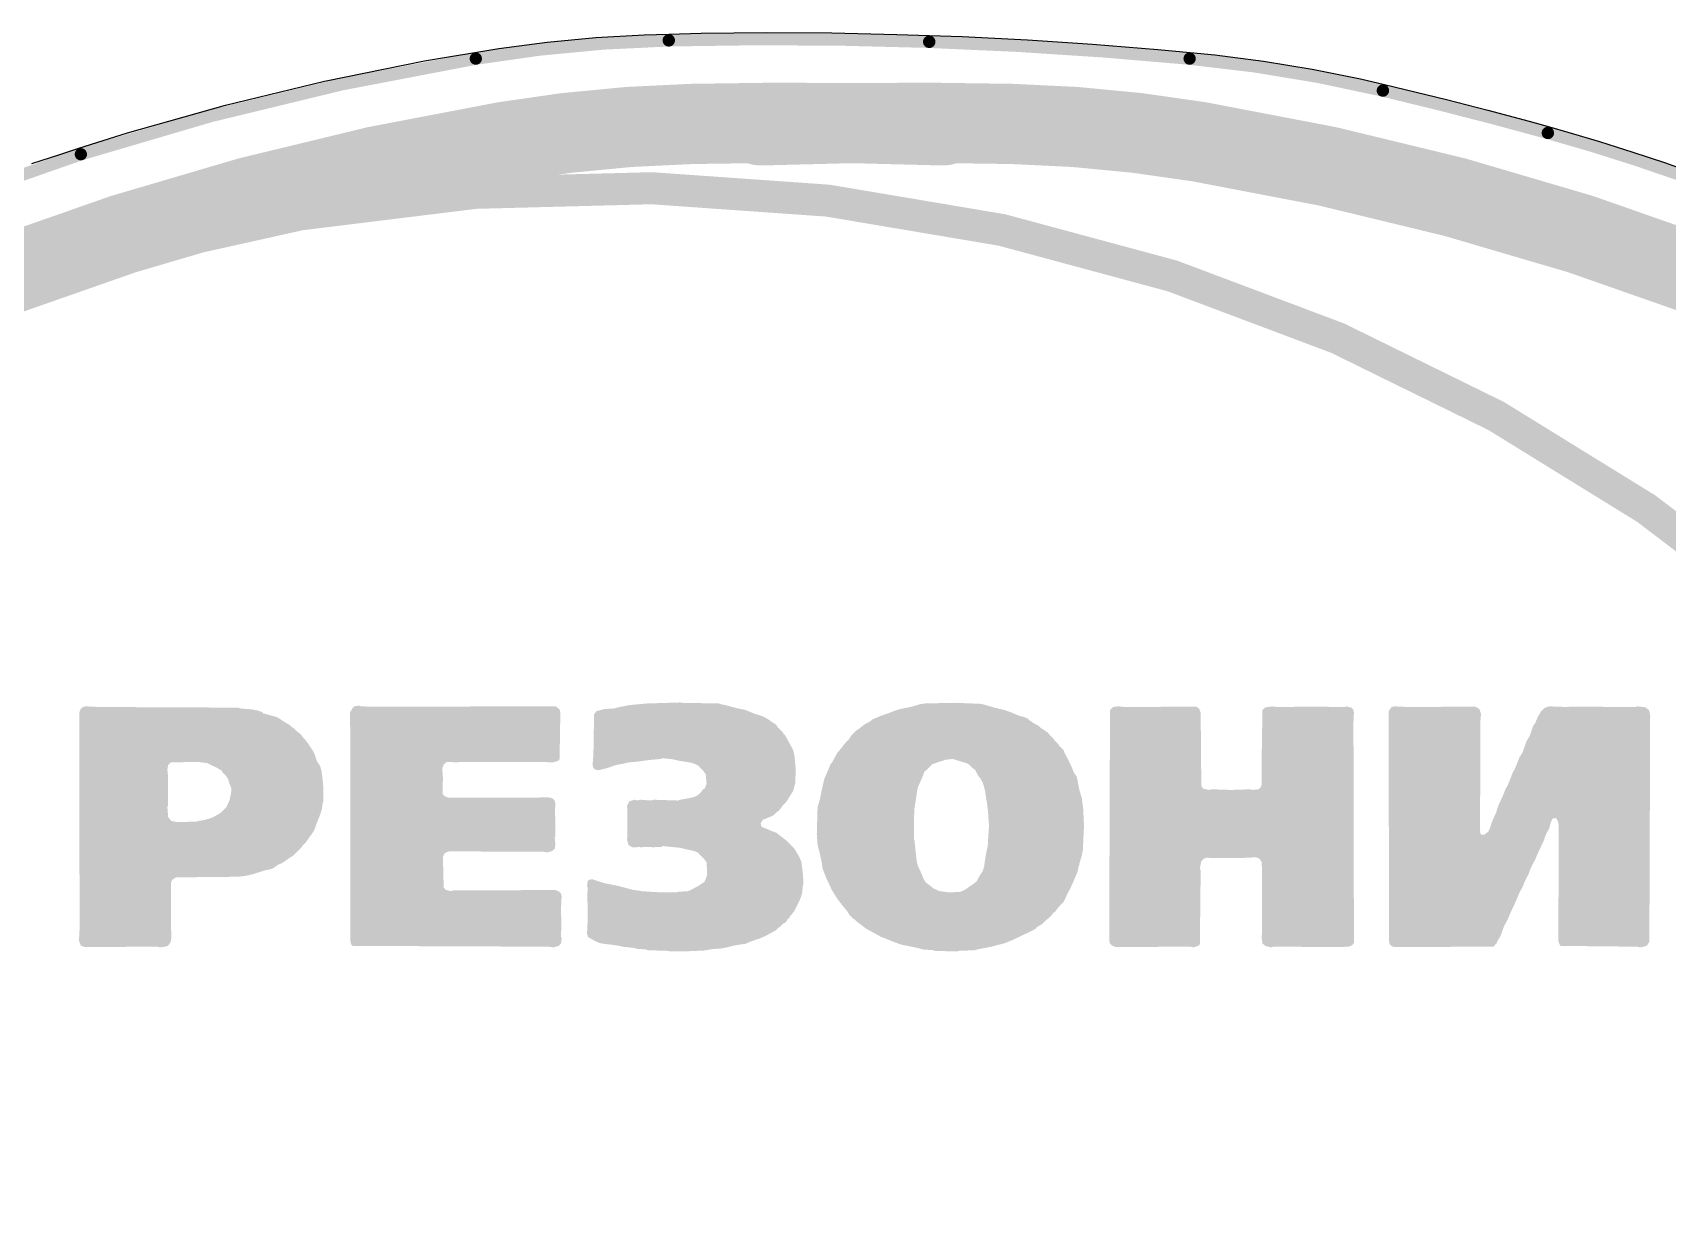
# Model space of a CAD drawing. Header units: inches. Extents: x -26.6 to 26.5, y -26.3 to 21.9.
# Drawn here: x -5.11 to 5.08, y 14.59 to 21.87 of the extents above; entities that cross this region are included whole.
import ezdxf

# ---------------------------------------------------------------- set-up
doc = ezdxf.new("R2010")
doc.units = ezdxf.units.IN
for name, color, linetype in [('Bottom 3D Body', 56, 'Continuous'), ('Bottom Component Outline', 76, 'Continuous'), ('Bottom Layer', 5, 'Continuous'), ('Bottom Overlay', 54, 'Continuous'), ('Mechanical 4', 56, 'Continuous'), ('Top Layer', 1, 'Continuous'), ('Top Overlay', 2, 'Continuous'), ('Top Solder', 216, 'Continuous')]:
    doc.layers.add(name, color=color, linetype=linetype)

# ---------------------------------------------------------------- blocks, each defined once
blk = doc.blocks.new('L_KLS5_CR2032_03_B_16')
at = {"layer": 'Bottom 3D Body'}
blk.add_lwpolyline([(-10.912, 3.3, 0.1, 0.1, -6.761271), (-10.912, -3.3, 0.1, 0.1, 0)], format="xyseb", dxfattribs=at)
at = {"layer": 'Bottom Component Outline'}
blk.add_lwpolyline([(-10.912, 3.3, 0.1, 0.1, -6.761271), (-10.912, -3.3, 0.1, 0.1, 0)], format="xyseb", dxfattribs=at)
at = {"layer": 'Bottom Overlay'}
blk.add_lwpolyline([(-10.912, 3.3, 0.2, 0.2, -6.761271), (-10.912, -3.3, 0.2, 0.2, 0)], format="xyseb", dxfattribs=at)

msp = doc.modelspace()

# ---------------------------------------------------------------- hatches: boundary and pattern name
at = {"layer": 'Top Solder'}
h = msp.add_hatch(color=216, dxfattribs=at)
h.paths.add_polyline_path([(-4.693, 17.664), (-3.825, 17.66), (-3.812, 17.655), (-3.74, 17.649), (-3.714, 17.644), (-3.696, 17.64), (-3.674, 17.631), (-3.668, 17.624), (-3.637, 17.616), (-3.62, 17.611), (-3.595, 17.605), (-3.574, 17.596), (-3.558, 17.585), (-3.532, 17.568), (-3.501, 17.55), (-3.488, 17.537), (-3.479, 17.533), (-3.458, 17.511), (-3.449, 17.506), (-3.44, 17.497), (-3.438, 17.495), (-3.425, 17.482), (-3.42, 17.473), (-3.403, 17.456), (-3.398, 17.447), (-3.39, 17.438), (-3.385, 17.43), (-3.357, 17.388), (-3.346, 17.364), (-3.341, 17.346), (-3.333, 17.324), (-3.315, 17.298), (-3.306, 17.268), (-3.3, 17.226), (-3.295, 17.173), (-3.293, 17.079), (-3.298, 17.066), (-3.304, 17.024), (-3.309, 17.007), (-3.322, 16.972), (-3.337, 16.935), (-3.352, 16.893), (-3.37, 16.867), (-3.385, 16.847), (-3.39, 16.838), (-3.409, 16.814), (-3.425, 16.799), (-3.429, 16.79), (-3.484, 16.735), (-3.493, 16.731), (-3.55, 16.692), (-3.571, 16.683), (-3.58, 16.678), (-3.611, 16.657), (-3.635, 16.65), (-3.657, 16.646), (-3.733, 16.622), (-3.762, 16.615), (-3.784, 16.611), (-3.823, 16.606), (-4.213, 16.602), (-4.237, 16.586), (-4.244, 16.567), (-4.242, 16.219), (-4.246, 16.197), (-4.263, 16.175), (-4.281, 16.17), (-4.312, 16.166), (-4.329, 16.17), (-4.782, 16.168), (-4.804, 16.177), (-4.809, 16.186), (-4.817, 16.208), (-4.813, 16.278), (-4.815, 17.629), (-4.807, 17.651), (-4.793, 17.664), (-4.776, 17.668)])
h.paths.add_polyline_path([(-4.093, 17.322), (-4.097, 17.322), (-4.246, 17.318), (-4.261, 17.303), (-4.266, 17.272), (-4.261, 17.228), (-4.263, 17.073), (-4.261, 17.053), (-4.266, 17.04), (-4.261, 16.978), (-4.242, 16.954), (-4.206, 16.946), (-4.084, 16.95), (-4.071, 16.954), (-4.04, 16.959), (-4.005, 16.968), (-3.983, 16.976), (-3.935, 17.003), (-3.898, 17.04), (-3.88, 17.079), (-3.874, 17.103), (-3.869, 17.13), (-3.867, 17.154), (-3.871, 17.167), (-3.88, 17.189), (-3.887, 17.213), (-3.902, 17.237), (-3.924, 17.259), (-3.928, 17.268), (-3.961, 17.287), (-4.018, 17.314), (-4.06, 17.32)], flags=0)
for points in [[(-3.059, 17.668), (-2.995, 17.666), (-1.846, 17.668), (-1.822, 17.649), (-1.817, 17.631), (-1.822, 17.338), (-1.833, 17.327), (-1.868, 17.318), (-1.925, 17.322), (-2.483, 17.32), (-2.525, 17.322), (-2.533, 17.314), (-2.542, 17.309), (-2.553, 17.281), (-2.549, 17.224), (-2.551, 17.121), (-2.538, 17.108), (-2.516, 17.099), (-1.986, 17.099), (-1.896, 17.101), (-1.874, 17.097), (-1.857, 17.088), (-1.848, 17.066), (-1.85, 17.029), (-1.848, 16.86), (-1.852, 16.847), (-1.848, 16.803), (-1.852, 16.781), (-1.868, 16.766), (-1.903, 16.757), (-1.92, 16.762), (-2.509, 16.764), (-2.527, 16.759), (-2.533, 16.753), (-2.54, 16.751), (-2.549, 16.729), (-2.544, 16.54), (-2.533, 16.525), (-2.498, 16.516), (-2.485, 16.521), (-1.848, 16.523), (-1.826, 16.514), (-1.813, 16.501), (-1.809, 16.484), (-1.813, 16.413), (-1.811, 16.306), (-1.813, 16.234), (-1.809, 16.221), (-1.813, 16.19), (-1.828, 16.175), (-1.859, 16.166), (-1.89, 16.17), (-3.112, 16.175), (-3.122, 16.186), (-3.127, 16.216), (-3.125, 16.262), (-3.127, 17.631), (-3.109, 17.662), (-3.103, 17.668), (-3.072, 17.673)], [(-1.062, 17.69), (-0.83, 17.686), (-0.816, 17.681), (-0.784, 17.675), (-0.746, 17.664), (-0.711, 17.655), (-0.679, 17.649), (-0.661, 17.644), (-0.639, 17.635), (-0.602, 17.62), (-0.571, 17.611), (-0.549, 17.603), (-0.519, 17.585), (-0.488, 17.563), (-0.479, 17.559), (-0.468, 17.548), (-0.464, 17.539), (-0.429, 17.504), (-0.425, 17.495), (-0.416, 17.487), (-0.411, 17.478), (-0.385, 17.43), (-0.368, 17.399), (-0.359, 17.368), (-0.35, 17.272), (-0.354, 17.184), (-0.359, 17.171), (-0.365, 17.143), (-0.409, 17.073), (-0.433, 17.049), (-0.438, 17.04), (-0.446, 17.031), (-0.451, 17.022), (-0.457, 17.016), (-0.466, 17.011), (-0.488, 16.989), (-0.497, 16.985), (-0.527, 16.972), (-0.556, 16.961), (-0.569, 16.939), (-0.565, 16.922), (-0.558, 16.915), (-0.53, 16.904), (-0.506, 16.893), (-0.47, 16.88), (-0.446, 16.86), (-0.431, 16.849), (-0.407, 16.83), (-0.359, 16.781), (-0.354, 16.773), (-0.333, 16.738), (-0.328, 16.729), (-0.315, 16.698), (-0.311, 16.667), (-0.306, 16.624), (-0.302, 16.567), (-0.306, 16.549), (-0.311, 16.501), (-0.315, 16.488), (-0.326, 16.459), (-0.361, 16.389), (-0.368, 16.383), (-0.372, 16.374), (-0.385, 16.361), (-0.389, 16.352), (-0.403, 16.339), (-0.407, 16.33), (-0.418, 16.319), (-0.427, 16.315), (-0.449, 16.293), (-0.457, 16.289), (-0.475, 16.271), (-0.541, 16.236), (-0.58, 16.219), (-0.598, 16.214), (-0.633, 16.201), (-0.663, 16.188), (-0.725, 16.179), (-0.742, 16.175), (-0.771, 16.168), (-0.788, 16.164), (-0.814, 16.159), (-0.871, 16.155), (-0.924, 16.146), (-1.016, 16.142), (-1.132, 16.14), (-1.145, 16.144), (-1.272, 16.148), (-1.285, 16.153), (-1.342, 16.157), (-1.355, 16.162), (-1.43, 16.17), (-1.447, 16.175), (-1.489, 16.181), (-1.559, 16.19), (-1.576, 16.194), (-1.6, 16.205), (-1.64, 16.227), (-1.646, 16.234), (-1.651, 16.251), (-1.646, 16.348), (-1.649, 16.499), (-1.646, 16.536), (-1.651, 16.549), (-1.646, 16.58), (-1.64, 16.586), (-1.622, 16.591), (-1.598, 16.584), (-1.576, 16.576), (-1.539, 16.565), (-1.502, 16.558), (-1.458, 16.549), (-1.423, 16.54), (-1.386, 16.53), (-1.368, 16.525), (-1.307, 16.516), (-1.222, 16.51), (-1.097, 16.508), (-1.084, 16.512), (-1.022, 16.516), (-1.009, 16.521), (-0.944, 16.556), (-0.935, 16.565), (-0.926, 16.569), (-0.919, 16.576), (-0.915, 16.584), (-0.906, 16.606), (-0.902, 16.624), (-0.906, 16.698), (-0.926, 16.722), (-0.961, 16.757), (-0.983, 16.766), (-1, 16.77), (-1.033, 16.777), (-1.068, 16.786), (-1.127, 16.792), (-1.176, 16.797), (-1.189, 16.792), (-1.235, 16.79), (-1.303, 16.792), (-1.311, 16.788), (-1.325, 16.792), (-1.364, 16.788), (-1.392, 16.803), (-1.401, 16.834), (-1.399, 16.937), (-1.401, 17.049), (-1.386, 17.077), (-1.355, 17.086), (-1.333, 17.081), (-1.32, 17.086), (-1.25, 17.081), (-1.237, 17.086), (-1.084, 17.081), (-1.071, 17.086), (-1.033, 17.092), (-0.99, 17.101), (-0.968, 17.11), (-0.952, 17.121), (-0.937, 17.136), (-0.933, 17.145), (-0.926, 17.151), (-0.919, 17.154), (-0.915, 17.162), (-0.906, 17.184), (-0.911, 17.246), (-0.919, 17.254), (-0.924, 17.263), (-0.961, 17.3), (-0.97, 17.305), (-0.992, 17.314), (-1.009, 17.318), (-1.077, 17.329), (-1.095, 17.333), (-1.117, 17.338), (-1.152, 17.342), (-1.18, 17.344), (-1.193, 17.34), (-1.27, 17.333), (-1.296, 17.329), (-1.331, 17.324), (-1.379, 17.32), (-1.406, 17.316), (-1.423, 17.311), (-1.467, 17.303), (-1.484, 17.298), (-1.513, 17.287), (-1.544, 17.278), (-1.579, 17.27), (-1.6, 17.274), (-1.611, 17.285), (-1.616, 17.298), (-1.616, 17.303), (-1.611, 17.373), (-1.607, 17.618), (-1.592, 17.638), (-1.561, 17.646), (-1.544, 17.651), (-1.478, 17.655), (-1.465, 17.66), (-1.392, 17.675), (-1.333, 17.681), (-1.276, 17.686), (-1.077, 17.692), (-1.075, 17.695)], [(3.095, 17.664), (3.112, 17.66), (3.123, 17.649), (3.128, 17.631), (3.125, 17.568), (3.128, 16.194), (3.117, 16.179), (3.095, 16.17), (3.036, 16.168), (2.626, 16.17), (2.613, 16.166), (2.58, 16.173), (2.565, 16.184), (2.558, 16.19), (2.554, 16.221), (2.556, 16.648), (2.552, 16.7), (2.541, 16.716), (2.534, 16.722), (2.517, 16.727), (2.407, 16.722), (2.208, 16.724), (2.192, 16.718), (2.177, 16.703), (2.168, 16.659), (2.173, 16.646), (2.168, 16.186), (2.157, 16.175), (2.127, 16.166), (2.109, 16.17), (1.643, 16.168), (1.621, 16.177), (1.608, 16.19), (1.603, 16.208), (1.608, 17.644), (1.627, 17.664), (1.658, 17.668), (1.702, 17.664), (2.146, 17.666), (2.162, 17.655), (2.173, 17.631), (2.177, 17.171), (2.188, 17.156), (2.206, 17.151), (2.227, 17.147), (2.241, 17.151), (2.363, 17.147), (2.482, 17.151), (2.495, 17.147), (2.534, 17.151), (2.549, 17.167), (2.554, 17.184), (2.554, 17.39), (2.554, 17.395), (2.558, 17.644), (2.573, 17.66), (2.591, 17.664), (2.622, 17.668), (2.626, 17.664), (2.63, 17.668), (2.644, 17.664), (2.869, 17.666), (3.073, 17.664), (3.082, 17.668)], [(4.945, 17.662), (4.967, 17.644), (4.971, 17.627), (4.974, 17.607), (4.969, 16.201), (4.954, 16.177), (4.934, 16.17), (4.908, 16.166), (4.895, 16.17), (4.417, 16.175), (4.411, 16.181), (4.402, 16.203), (4.404, 16.924), (4.4, 16.95), (4.387, 16.972), (4.365, 16.968), (4.354, 16.943), (4.347, 16.915), (4.339, 16.893), (4.332, 16.886), (4.319, 16.856), (4.314, 16.838), (4.271, 16.746), (4.26, 16.718), (4.231, 16.663), (4.216, 16.622), (4.192, 16.576), (4.181, 16.547), (4.161, 16.51), (4.144, 16.47), (4.135, 16.449), (4.1, 16.374), (4.089, 16.346), (4.065, 16.3), (4.056, 16.278), (4.041, 16.236), (4.021, 16.203), (4.017, 16.19), (4.014, 16.188), (4.012, 16.186), (3.997, 16.17), (3.377, 16.168), (3.362, 16.175), (3.351, 16.186), (3.347, 16.203), (3.344, 17.629), (3.349, 17.646), (3.355, 17.653), (3.36, 17.662), (3.379, 17.668), (3.463, 17.664), (3.881, 17.666), (3.896, 17.66), (3.907, 17.653), (3.912, 17.644), (3.92, 17.622), (3.916, 17.578), (3.914, 16.897), (3.916, 16.895), (3.912, 16.891), (3.916, 16.878), (3.92, 16.869), (3.94, 16.867), (3.949, 16.876), (3.958, 16.88), (3.968, 16.891), (3.977, 16.913), (3.982, 16.93), (3.993, 16.959), (4.017, 17.013), (4.021, 17.031), (4.032, 17.059), (4.056, 17.11), (4.067, 17.138), (4.076, 17.16), (4.082, 17.167), (4.095, 17.197), (4.111, 17.239), (4.12, 17.261), (4.126, 17.268), (4.139, 17.298), (4.148, 17.32), (4.159, 17.349), (4.179, 17.381), (4.203, 17.449), (4.222, 17.482), (4.231, 17.504), (4.238, 17.528), (4.247, 17.55), (4.253, 17.557), (4.258, 17.565), (4.275, 17.605), (4.293, 17.635), (4.312, 17.655), (4.321, 17.66), (4.343, 17.668), (4.452, 17.664), (4.481, 17.666), (4.882, 17.664), (4.895, 17.668)]]:
    msp.add_hatch(color=216, dxfattribs=at).paths.add_polyline_path(points)
h = msp.add_hatch(color=216, dxfattribs=at)
h.paths.add_polyline_path([(0.797, 17.684), (0.824, 17.679), (0.887, 17.66), (0.955, 17.644), (0.99, 17.631), (1.027, 17.616), (1.049, 17.607), (1.067, 17.603), (1.095, 17.592), (1.106, 17.581), (1.115, 17.576), (1.124, 17.568), (1.163, 17.546), (1.176, 17.533), (1.185, 17.528), (1.222, 17.504), (1.227, 17.495), (1.257, 17.465), (1.262, 17.456), (1.288, 17.43), (1.292, 17.421), (1.319, 17.395), (1.327, 17.373), (1.349, 17.333), (1.371, 17.285), (1.382, 17.257), (1.4, 17.23), (1.406, 17.206), (1.411, 17.176), (1.417, 17.147), (1.428, 17.11), (1.433, 17.092), (1.441, 17.031), (1.446, 16.922), (1.439, 16.775), (1.435, 16.749), (1.428, 16.724), (1.419, 16.694), (1.415, 16.676), (1.411, 16.667), (1.411, 16.663), (1.406, 16.637), (1.38, 16.576), (1.362, 16.536), (1.341, 16.497), (1.323, 16.457), (1.319, 16.449), (1.284, 16.413), (1.279, 16.405), (1.264, 16.385), (1.255, 16.381), (1.249, 16.374), (1.244, 16.365), (1.224, 16.346), (1.216, 16.341), (1.185, 16.311), (1.154, 16.293), (1.141, 16.28), (1.133, 16.275), (1.006, 16.214), (0.984, 16.205), (0.953, 16.192), (0.922, 16.184), (0.887, 16.175), (0.859, 16.168), (0.837, 16.164), (0.811, 16.159), (0.789, 16.155), (0.765, 16.148), (0.664, 16.144), (0.651, 16.14), (0.519, 16.144), (0.506, 16.148), (0.441, 16.153), (0.427, 16.157), (0.41, 16.162), (0.381, 16.168), (0.316, 16.181), (0.298, 16.186), (0.263, 16.199), (0.235, 16.21), (0.213, 16.219), (0.184, 16.23), (0.116, 16.267), (0.086, 16.284), (0.031, 16.326), (0.016, 16.341), (0.007, 16.346), (-0.017, 16.37), (-0.03, 16.392), (-0.05, 16.416), (-0.061, 16.427), (-0.065, 16.435), (-0.074, 16.444), (-0.078, 16.453), (-0.087, 16.462), (-0.092, 16.47), (-0.109, 16.497), (-0.127, 16.527), (-0.162, 16.602), (-0.179, 16.646), (-0.184, 16.663), (-0.188, 16.694), (-0.203, 16.762), (-0.21, 16.786), (-0.214, 16.803), (-0.219, 16.873), (-0.214, 17.044), (-0.206, 17.066), (-0.201, 17.084), (-0.186, 17.156), (-0.181, 17.178), (-0.173, 17.213), (-0.164, 17.235), (-0.144, 17.281), (-0.133, 17.309), (-0.122, 17.32), (-0.118, 17.329), (-0.092, 17.377), (-0.085, 17.388), (-0.078, 17.39), (-0.074, 17.399), (-0.061, 17.412), (-0.057, 17.421), (-0.037, 17.445), (-0.017, 17.465), (-0.004, 17.487), (0.029, 17.519), (0.038, 17.524), (0.062, 17.543), (0.077, 17.554), (0.116, 17.576), (0.125, 17.585), (0.134, 17.589), (0.165, 17.603), (0.232, 17.627), (0.27, 17.642), (0.3, 17.651), (0.318, 17.655), (0.355, 17.662), (0.373, 17.666), (0.423, 17.681), (0.454, 17.686), (0.642, 17.69)])
h.paths.add_polyline_path([(0.629, 17.34), (0.581, 17.335), (0.559, 17.327), (0.541, 17.322), (0.5, 17.307), (0.451, 17.259), (0.434, 17.215), (0.416, 17.176), (0.408, 17.154), (0.392, 17.046), (0.388, 17.024), (0.386, 16.843), (0.39, 16.83), (0.397, 16.762), (0.401, 16.722), (0.405, 16.696), (0.41, 16.678), (0.412, 16.676), (0.412, 16.672), (0.434, 16.624), (0.445, 16.595), (0.46, 16.571), (0.467, 16.565), (0.476, 16.56), (0.484, 16.551), (0.493, 16.547), (0.506, 16.534), (0.546, 16.516), (0.607, 16.508), (0.673, 16.512), (0.686, 16.516), (0.725, 16.538), (0.734, 16.547), (0.743, 16.551), (0.776, 16.576), (0.797, 16.615), (0.815, 16.641), (0.824, 16.672), (0.828, 16.703), (0.841, 16.777), (0.846, 16.795), (0.85, 16.865), (0.854, 16.922), (0.848, 17.011), (0.841, 17.07), (0.837, 17.088), (0.83, 17.138), (0.824, 17.162), (0.815, 17.193), (0.797, 17.224), (0.789, 17.232), (0.767, 17.272), (0.76, 17.278), (0.751, 17.283), (0.725, 17.309), (0.703, 17.318), (0.686, 17.322)], flags=0)

# ---------------------------------------------------------------- linework, layer by layer
at = {"layer": 'Bottom Layer'}
for p, q in [((-2.201, 21.768), (-1.9, 21.808)), ((-1.9, 21.808), (-1.597, 21.836)), ((-1.597, 21.836), (-1.294, 21.854)), ((-1.294, 21.854), (-1.142, 21.858)), ((-1.142, 21.858), (-0.939, 21.863)), ((-1.142, 21.858), (-1.142, 21.858)), ((-0.939, 21.863), (-0.533, 21.867)), ((-0.533, 21.867), (-0.126, 21.865)), ((-0.126, 21.865), (0.28, 21.856)), ((0.28, 21.856), (0.686, 21.842)), ((0.686, 21.842), (1.093, 21.822)), ((1.093, 21.822), (1.499, 21.795)), ((-2.664, 21.691), (-2.201, 21.768)), ((1.499, 21.795), (1.905, 21.763)), ((1.905, 21.763), (2.107, 21.743)), ((2.107, 21.743), (2.108, 21.743)), ((2.108, 21.743), (2.108, 21.743)), ((2.108, 21.743), (2.108, 21.743)), ((2.108, 21.743), (2.108, 21.743)), ((2.108, 21.743), (2.261, 21.729)), ((2.261, 21.729), (2.565, 21.689)), ((-3.286, 21.564), (-2.664, 21.691)), ((2.565, 21.689), (2.867, 21.639)), ((2.867, 21.639), (3.168, 21.579)), ((-3.903, 21.415), (-3.286, 21.564)), ((3.168, 21.579), (3.318, 21.544)), ((3.318, 21.544), (3.318, 21.544)), ((3.318, 21.544), (3.447, 21.513)), ((3.447, 21.513), (3.705, 21.45)), ((-4.514, 21.243), (-3.903, 21.415)), ((3.705, 21.45), (3.962, 21.383)), ((3.962, 21.383), (4.219, 21.315)), ((4.219, 21.315), (4.347, 21.279)), ((-4.817, 21.146), (-4.514, 21.243)), ((4.347, 21.279), (4.347, 21.279)), ((4.347, 21.279), (4.461, 21.247)), ((4.461, 21.247), (4.659, 21.188)), ((4.659, 21.188), (4.866, 21.123)), ((-5.11, 21.052), (-4.937, 21.107)), ((-4.937, 21.107), (-4.817, 21.146)), ((-4.817, 21.146), (-4.817, 21.146)), ((-4.817, 21.146), (-4.817, 21.146)), ((-4.817, 21.146), (-4.817, 21.146)), ((4.866, 21.123), (5.063, 21.057)), ((5.063, 21.057), (5.168, 21.02))]:
    msp.add_line(p, q, dxfattribs=at)
at = {"layer": 'Mechanical 4'}
for points in [[(-2.344, 21.705, 0.0767, 0.0767, -0.035194), (-1.142, 21.819, 0.0767, 0.0767, 0)], [(-1.142, 21.819, 0.0767, 0.0767, -0.014852), (0.481, 21.81, 0.0767, 0.0767, 0)], [(0.481, 21.81, 0.0767, 0.0767, -0.01487), (2.104, 21.705, 0.0767, 0.0767, 0)], [(-4.805, 21.109, 0.0767, 0.0767, -0.036419), (-2.344, 21.705, 0.0767, 0.0767, 0)], [(2.104, 21.705, 0.0767, 0.0767, -0.034403), (3.309, 21.506, 0.0767, 0.0767, 0)], [(3.309, 21.506, 0.0767, 0.0767, -0.009675), (4.336, 21.242, 0.0767, 0.0767, 0)], [(4.336, 21.242, 0.0767, 0.0767, -0.017736), (5.161, 20.981, 0.0767, 0.0767, 0)], [(-7.073, 20.175, 0.0767, 0.0767, -0.040058), (-4.805, 21.109, 0.0767, 0.0767, 0)]]:
    msp.add_lwpolyline(points, format="xyseb", dxfattribs=at)
for points in [[(-1.161, 21.819, 0.0383, 0.0383, 1), (-1.122, 21.819, 0.0383, 0.0383, 1)], [(-1.161, 21.819, 0.0383, 0.0383, 1), (-1.122, 21.819, 0.0383, 0.0383, 1)], [(0.462, 21.81, 0.0383, 0.0383, 1), (0.501, 21.81, 0.0383, 0.0383, 1)], [(0.462, 21.81, 0.0383, 0.0383, 1), (0.501, 21.81, 0.0383, 0.0383, 1)], [(-2.363, 21.705, 0.0383, 0.0383, 1), (-2.325, 21.705, 0.0383, 0.0383, 1)], [(-2.363, 21.705, 0.0383, 0.0383, 1), (-2.325, 21.705, 0.0383, 0.0383, 1)], [(2.085, 21.705, 0.0383, 0.0383, 1), (2.123, 21.705, 0.0383, 0.0383, 1)], [(2.085, 21.705, 0.0383, 0.0383, 1), (2.123, 21.705, 0.0383, 0.0383, 1)], [(3.289, 21.506, 0.0383, 0.0383, 1), (3.328, 21.506, 0.0383, 0.0383, 1)], [(3.289, 21.506, 0.0383, 0.0383, 1), (3.328, 21.506, 0.0383, 0.0383, 1)], [(4.317, 21.242, 0.0383, 0.0383, 1), (4.356, 21.242, 0.0383, 0.0383, 1)], [(4.317, 21.242, 0.0383, 0.0383, 1), (4.356, 21.242, 0.0383, 0.0383, 1)], [(-4.824, 21.109, 0.0383, 0.0383, 1), (-4.786, 21.109, 0.0383, 0.0383, 1)], [(-4.824, 21.109, 0.0383, 0.0383, 1), (-4.786, 21.109, 0.0383, 0.0383, 1)]]:
    msp.add_lwpolyline(points, format="xyseb", close=True, dxfattribs=at)
at = {"layer": 'Top Layer'}
for p, q in [((-2.201, 21.768), (-1.9, 21.808)), ((-1.9, 21.808), (-1.597, 21.836)), ((-1.597, 21.836), (-1.294, 21.854)), ((-1.294, 21.854), (-1.142, 21.858)), ((-1.142, 21.858), (-0.939, 21.863)), ((-1.142, 21.858), (-1.142, 21.858)), ((-0.939, 21.863), (-0.533, 21.867)), ((-0.533, 21.867), (-0.126, 21.865)), ((-0.126, 21.865), (0.28, 21.856)), ((0.28, 21.856), (0.686, 21.842)), ((0.686, 21.842), (1.093, 21.822)), ((1.093, 21.822), (1.499, 21.795)), ((-2.664, 21.691), (-2.201, 21.768)), ((1.499, 21.795), (1.905, 21.763)), ((1.905, 21.763), (2.107, 21.743)), ((2.107, 21.743), (2.108, 21.743)), ((2.108, 21.743), (2.108, 21.743)), ((2.108, 21.743), (2.108, 21.743)), ((2.108, 21.743), (2.108, 21.743)), ((2.108, 21.743), (2.261, 21.729)), ((2.261, 21.729), (2.565, 21.689)), ((-3.286, 21.564), (-2.664, 21.691)), ((2.565, 21.689), (2.867, 21.639)), ((2.867, 21.639), (3.168, 21.579)), ((-3.903, 21.415), (-3.286, 21.564)), ((3.168, 21.579), (3.318, 21.544)), ((3.318, 21.544), (3.318, 21.544)), ((3.318, 21.544), (3.447, 21.513)), ((3.447, 21.513), (3.705, 21.45)), ((-4.514, 21.243), (-3.903, 21.415)), ((3.705, 21.45), (3.962, 21.383)), ((3.962, 21.383), (4.219, 21.315)), ((4.219, 21.315), (4.347, 21.279)), ((-4.817, 21.146), (-4.514, 21.243)), ((4.347, 21.279), (4.347, 21.279)), ((4.347, 21.279), (4.461, 21.247)), ((4.461, 21.247), (4.659, 21.188)), ((4.659, 21.188), (4.866, 21.123)), ((-5.11, 21.052), (-4.937, 21.107)), ((-4.937, 21.107), (-4.817, 21.146)), ((-4.817, 21.146), (-4.817, 21.146)), ((-4.817, 21.146), (-4.817, 21.146)), ((-4.817, 21.146), (-4.817, 21.146)), ((4.866, 21.123), (5.063, 21.057)), ((5.063, 21.057), (5.168, 21.02))]:
    msp.add_line(p, q, dxfattribs=at)
at = {"layer": 'Top Overlay'}
for points in [[(-2.162, 21.187, 0.5, 0.5, -0.035194), (-1, 21.298, 0.5, 0.5, 0)], [(-1, 21.298, 0.5, 0.5, -0.014852), (0.569, 21.289, 0.5, 0.5, 0)], [(-0.569, 21.289, 0.5, 0.5, -0.014852), (1, 21.298, 0.5, 0.5, 0)], [(1, 21.298, 0.5, 0.5, -0.035194), (2.162, 21.187, 0.5, 0.5, 0)], [(-4.541, 20.611, 0.5, 0.5, -0.036419), (-2.162, 21.187, 0.5, 0.5, 0)], [(2.162, 21.187, 0.5, 0.5, -0.036419), (4.541, 20.611, 0.5, 0.5, 0)], [(-6.733, 19.709, 0.5, 0.5, -0.040058), (-4.541, 20.611, 0.5, 0.5, 0)], [(4.541, 20.611, 0.5, 0.5, -0.040058), (6.733, 19.709, 0.5, 0.5, 0)]]:
    msp.add_lwpolyline(points, format="xyseb", dxfattribs=at)
for points in [[(-1.125, 21.298, 0.25, 0.25, 1), (-0.875, 21.298, 0.25, 0.25, 1)], [(-1.125, 21.298, 0.25, 0.25, 1), (-0.875, 21.298, 0.25, 0.25, 1)], [(-0.694, 21.289, 0.25, 0.25, 1), (-0.444, 21.289, 0.25, 0.25, 1)], [(0.444, 21.289, 0.25, 0.25, 1), (0.694, 21.289, 0.25, 0.25, 1)], [(0.875, 21.298, 0.25, 0.25, 1), (1.125, 21.298, 0.25, 0.25, 1)], [(0.875, 21.298, 0.25, 0.25, 1), (1.125, 21.298, 0.25, 0.25, 1)], [(-2.287, 21.187, 0.25, 0.25, 1), (-2.037, 21.187, 0.25, 0.25, 1)], [(-2.287, 21.187, 0.25, 0.25, 1), (-2.037, 21.187, 0.25, 0.25, 1)], [(2.037, 21.187, 0.25, 0.25, 1), (2.287, 21.187, 0.25, 0.25, 1)], [(2.037, 21.187, 0.25, 0.25, 1), (2.287, 21.187, 0.25, 0.25, 1)], [(-4.666, 20.611, 0.25, 0.25, 1), (-4.416, 20.611, 0.25, 0.25, 1)], [(-4.666, 20.611, 0.25, 0.25, 1), (-4.416, 20.611, 0.25, 0.25, 1)], [(4.416, 20.611, 0.25, 0.25, 1), (4.666, 20.611, 0.25, 0.25, 1)], [(4.416, 20.611, 0.25, 0.25, 1), (4.666, 20.611, 0.25, 0.25, 1)]]:
    msp.add_lwpolyline(points, format="xyseb", close=True, dxfattribs=at)

# ---------------------------------------------------------------- block references
at = {"rotation": 180}
msp.add_blockref('L_KLS5_CR2032_03_B_16', (-1.5, 9.5), dxfattribs=at)

doc.saveas('drawing.dxf')
